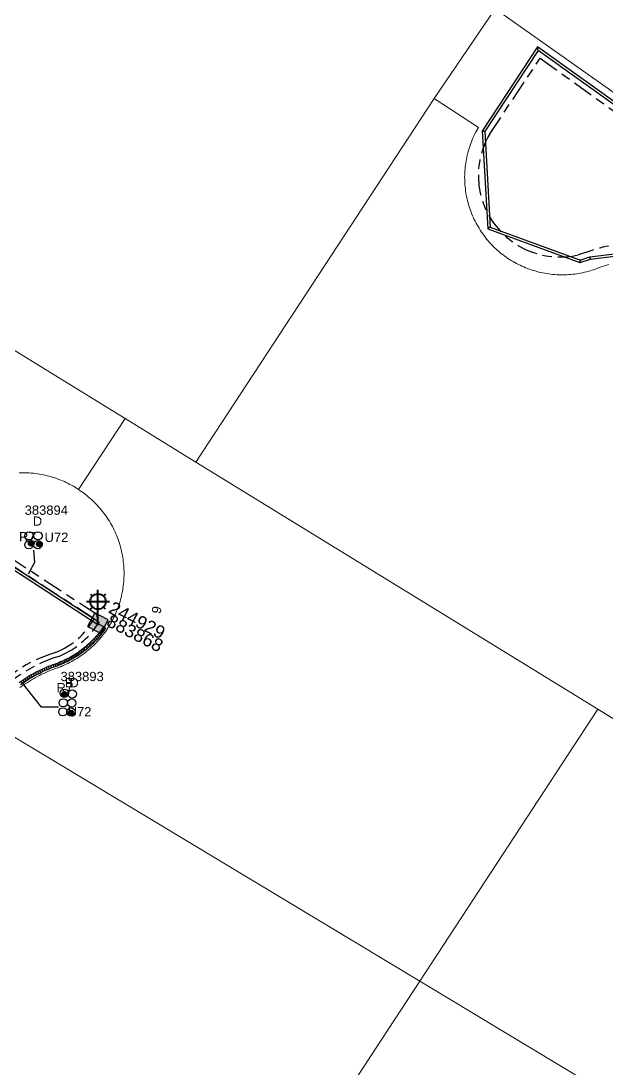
# Model space of a CAD drawing. Header units: metres. Extents: x 0 to 294317, y 0 to 6233398.
# Drawn here: x 292763.1 to 292876.7, y 6232197.4 to 6232400.9 of the extents above; entities that cross this region are included whole.
import ezdxf
from ezdxf.enums import TextEntityAlignment as Align

# ---------------------------------------------------------------- set-up
doc = ezdxf.new("R2010")
doc.units = ezdxf.units.M
doc.linetypes.add('Cable Exist UG', pattern=[8.2, 4, -1.2, 1.8, -1.2])
doc.layers.get('0').update_dxf_attribs({"color": 6})
for name, color, linetype in [('_User Miscellaneous2', 7, 'Continuous'), ('Duct_SP_EXT', 7, 'Continuous'), ('Equip_SP_SL_EXT', 7, 'Continuous'), ('Mains_HV_EXT', 7, 'Continuous'), ('Mains_SL_EXT', 7, 'Continuous'), ('SupportsUG_SP_LV_SL_EXT', 7, 'Continuous'), ('Trench_SP_EXT', 7, 'Continuous')]:
    doc.layers.add(name, color=color, linetype=linetype)
doc.layers.add('Cadastre Land Parcels_SP_EXT', color=9, linetype='Continuous', lineweight=5)
doc.layers.add('Cadastre Roads_SP_EXT', color=9, linetype='Continuous', lineweight=5)
doc.styles.add('COLUMN_LABEL', font='arial.ttf')
doc.styles.add('iecARIAL', font='arial.ttf', dxfattribs={"height": 2})
doc.styles.add('POLE_LABEL', font='arial.ttf')
doc.styles.get("Standard").update_dxf_attribs({"font": 'arial.ttf'})

# ---------------------------------------------------------------- blocks, each defined once
blk = doc.blocks.new('COLUMN_EXT')
blk.add_hatch(color=256).paths.add_polyline_path([(-1.49, 1.48), (-1.49, -1.49), (1.48, -1.49), (1.48, 1.48)])
blk.add_lwpolyline([(-1.49, -1.49), (1.48, -1.49), (1.48, 1.48), (-1.49, 1.48)], close=True)
for tag, height, style, flags, p in [('ASSET_NUM', 2.5, 'COLUMN_LABEL', 8, (2, 2)), ('STRUCTURE_PLANT_NUMBER', 0.2, 'POLE_LABEL', 9, (1.81, 0.03)), ('STREET_CODE', 0.2, 'COLUMN_LABEL', 9, (1.81, -0.2))]:
    blk.add_attdef(tag, text='', height=height, dxfattribs=dict(style=style, flags=flags)).set_placement(p, align=Align.MIDDLE_LEFT)
at = {"flags": 9}
for tag, p in [('COLUMN_TYPE', (1.81, -0.4)), ('OWNED_BY', (1.81, -0.6)), ('STATE', (1.81, -0.8)), ('USAGE', (1.81, -1)), ('STREETNAME', (1.81, -1.6)), ('SUBURB', (1.81, -1.8)), ('LEGEND', (1.81, -1.2)), ('LOCATION', (1.81, -1.4)), ('NOTES', (1.81, -2))]:
    blk.add_attdef(tag, text='', height=0.2, dxfattribs=at).set_placement(p, align=Align.MIDDLE_LEFT)
at = {"flags": 1}
blk.add_attdef('Z', (1.81, -2.35), '', height=0.2, dxfattribs=at)
blk = doc.blocks.new('DUCT_EXT')
blk.add_circle((0, 0.8), 0.8)
at = {"flags": 1}
blk.add_attdef('Z', (0, 0), '', height=0.2, dxfattribs=at)
at = {"flags": 9}
for tag, p in [('DUCT_CODE', (0, 0)), ('XSECT_TYPE', (0, -0.2)), ('STATE', (0, -0.6)), ('FB_REFERENCE', (0, -0.4)), ('NOTES', (0, -0.8))]:
    blk.add_attdef(tag, text='', height=0.2, dxfattribs=at).set_placement(p, align=Align.MIDDLE_LEFT)
blk = doc.blocks.new('SL_LANTERN_EXT')
at = {"lineweight": 40}
for p, q in [((0, 1.97), (0, 6.47)), ((-2.25, 4.22), (2.25, 4.22)), ((-1.46, 5.68), (-1.06, 5.28)), ((1.46, 5.68), (1.06, 5.28)), ((-1.46, 2.76), (-1.06, 3.16)), ((0, 0), (0, 2.72)), ((1.46, 2.76), (1.06, 3.16))]:
    blk.add_line(p, q, dxfattribs=at)
blk.add_circle((0, 4.22), 1.5, dxfattribs=at)
at = {"style": 'iecARIAL', "flags": 8}
blk.add_attdef('ASSET_NUM', (1.5, 1.5), '', height=2.5, dxfattribs=at)
for tag, p, height, flags in [('OPERATING_VOLTAGE', (0.98, -1.65), 0.2, 9), ('ORIENTATION', (0.98, -1.85), 0.2, 9), ('OWNED_BY', (0.98, -2.05), 0.2, 9), ('CONSTRUCTED_VOLTAGE', (0.98, -0.65), 0.2, 9), ('CONTROL_TYPE', (0.98, -0.85), 0.2, 9), ('LANTERN_PURPOSE', (0.98, -1.05), 0.2, 9), ('LANTERN_TYPE', (0.98, -1.25), 0.2, 9), ('NO_PHASES', (0.98, -1.45), 0.2, 9), ('LNUMBER', (2.18, -3.25), 2.5, 8), ('STATE', (0.98, -2.25), 0.2, 9), ('USAGE', (0.98, -2.45), 0.2, 9), ('CEXIST', (0.98, -2.65), 0.2, 9), ('CNEW', (0.98, -2.85), 0.2, 9), ('CNUMBER', (0.98, -3.05), 0.2, 9), ('CREMOVE', (0.98, -3.25), 0.2, 9), ('CREPLACE', (0.98, -3.45), 0.2, 9), ('LKINGHEIGHT', (0.98, -3.65), 0.2, 9), ('LBRACKET', (0.98, -3.85), 0.2, 9), ('LBRACKETVOCAB', (0.98, -4.05), 0.2, 9), ('LCATEGORY', (0.98, -4.25), 0.2, 9), ('LCHARGE1', (0.98, -4.45), 0.2, 9), ('LCHARGE1PERCENT', (0.98, -4.65), 0.2, 9), ('LCHARGE2', (0.98, -4.85), 0.2, 9), ('LCHARGE2PERCENT', (0.98, -5.05), 0.2, 9), ('LCHARGE3', (0.98, -5.25), 0.2, 9), ('LCHARGE3PERCENT', (0.98, -5.45), 0.2, 9), ('LEXIST', (0.98, -5.65), 0.2, 9), ('LLAMP', (0.98, -5.85), 0.2, 9), ('LLAMPVOCAB', (0.98, -6.05), 0.2, 9), ('LMAST', (0.98, -6.25), 0.2, 9), ('LMASTVOCAB', (0.98, -6.45), 0.2, 9), ('LNEW', (0.98, -6.65), 0.2, 9), ('LANTNUMBER', (0.98, -6.85), 0.2, 9), ('LOUTREACH', (0.98, -7.25), 0.2, 9), ('LOUTREACHVOCAB', (0.98, -7.45), 0.2, 9), ('LRATECODE', (0.98, -7.65), 0.2, 9), ('LREMOVE', (0.98, -7.85), 0.2, 9), ('LREPLACE', (0.98, -8.05), 0.2, 9), ('LTYPE', (0.98, -8.25), 0.2, 9), ('STREETNAME', (0.98, -9.25), 0.2, 9), ('SUBURB', (0.98, -9.45), 0.2, 1), ('LTYPEVOCAB', (0.98, -8.45), 0.2, 9), ('LEGEND', (0.98, -8.65), 0.2, 9), ('LOCATION', (0.98, -8.85), 0.2, 9), ('NOTES', (0.98, -9.05), 0.2, 9)]:
    blk.add_attdef(tag, p, '', height=height, dxfattribs=dict(flags=flags))
blk = doc.blocks.new('CABLE_LARGE_EXT')
h = blk.add_hatch(color=256)
edge = h.paths.add_edge_path()
edge.add_arc((0, 0.55), 0.55, 0, 360)
blk.add_circle((0, 0.55), 0.55)
at = {"flags": 1}
blk.add_attdef('Z', (0, 0), '', height=0.2, dxfattribs=at)
at = {"flags": 9}
for tag, p in [('COND_CODE', (0, 0)), ('STATE', (0, -0.4)), ('XSECT_SIZE', (0, -0.6)), ('FB_REFERENCE', (0, -0.2)), ('NOTES', (0, -0.8))]:
    blk.add_attdef(tag, text='', height=0.2, dxfattribs=at).set_placement(p, align=Align.MIDDLE_LEFT)

msp = doc.modelspace()

# ---------------------------------------------------------------- linework, layer by layer
at = {"layer": 'Cadastre Land Parcels_SP_EXT', "linetype": 'Continuous'}
for points in [[(292938.09, 6232470.06), (292819.2, 6232547.99), (292809.7, 6232547.1), (292763.87, 6232502.4), (292761.92, 6232500.5), (292742.71, 6232475.17), (292855.04, 6232403.25), (292881.91, 6232384.24), (292938.09, 6232470.06)], [(292843.24, 6232385.81), (292855.04, 6232403.25), (292742.71, 6232475.17), (292719.67, 6232444.75), (292677.4, 6232388.88), (292783.28, 6232323.68), (292797.01, 6232315.23), (292843.24, 6232385.81)], [(292901.43, 6232180.52), (292934.31, 6232230.75), (292874.99, 6232267.25), (292840.43, 6232214.46), (292900.09, 6232178.47), (292901.43, 6232180.52)], [(292900.09, 6232178.47), (292840.43, 6232214.46), (292823.37, 6232188.39), (292882.15, 6232151.06), (292900.09, 6232178.47)]]:
    msp.add_lwpolyline(points, close=True, dxfattribs=at)
for points in [[(292762.73, 6232313.16), (292763.12, 6232313.17), (292763.51, 6232313.17), (292763.9, 6232313.17), (292764.3, 6232313.16), (292764.69, 6232313.13), (292765.08, 6232313.11), (292765.47, 6232313.07), (292765.86, 6232313.03), (292766.25, 6232312.97), (292766.64, 6232312.91), (292767.02, 6232312.84), (292767.41, 6232312.77), (292767.79, 6232312.68), (292768.17, 6232312.59), (292768.55, 6232312.49), (292768.93, 6232312.39), (292769.3, 6232312.27), (292769.67, 6232312.15), (292770.04, 6232312.02), (292770.41, 6232311.88), (292770.78, 6232311.74), (292771.14, 6232311.59), (292771.5, 6232311.43), (292771.85, 6232311.26), (292772.2, 6232311.09), (292772.55, 6232310.91), (292772.89, 6232310.72), (292773.24, 6232310.53), (292773.57, 6232310.33), (292773.9, 6232310.12), (292774.23, 6232309.9), (292783.28, 6232323.68), (292783.28, 6232323.68), (292677.4, 6232388.88)], [(292877.08, 6232353.57), (292876.66, 6232353.45), (292876.24, 6232353.33), (292875.81, 6232353.19), (292875.4, 6232353.05), (292874.98, 6232352.9), (292874.62, 6232352.76), (292874.25, 6232352.63), (292873.88, 6232352.51), (292873.51, 6232352.39), (292873.14, 6232352.28), (292872.77, 6232352.18), (292872.39, 6232352.09), (292872.01, 6232352), (292871.63, 6232351.93), (292871.25, 6232351.86), (292870.86, 6232351.79), (292870.48, 6232351.74), (292870.09, 6232351.7), (292869.71, 6232351.66), (292869.32, 6232351.63), (292868.93, 6232351.6), (292868.54, 6232351.59), (292868.16, 6232351.58), (292868.16, 6232351.58), (292867.77, 6232351.59), (292867.38, 6232351.6), (292866.99, 6232351.61), (292866.6, 6232351.64), (292866.22, 6232351.67), (292865.83, 6232351.71), (292865.44, 6232351.76), (292865.06, 6232351.82), (292864.68, 6232351.89), (292864.3, 6232351.96), (292863.92, 6232352.04), (292863.54, 6232352.13), (292863.16, 6232352.22), (292862.79, 6232352.33), (292862.42, 6232352.44), (292862.05, 6232352.56), (292861.68, 6232352.69), (292861.32, 6232352.82), (292860.95, 6232352.96), (292860.6, 6232353.11), (292860.24, 6232353.27), (292859.89, 6232353.43), (292859.54, 6232353.6), (292859.19, 6232353.78), (292858.85, 6232353.97), (292858.52, 6232354.16), (292858.18, 6232354.36), (292857.85, 6232354.56), (292857.53, 6232354.78), (292857.21, 6232355), (292856.89, 6232355.22), (292856.58, 6232355.45), (292856.27, 6232355.69), (292855.97, 6232355.94), (292855.68, 6232356.19), (292855.39, 6232356.45), (292855.1, 6232356.71), (292854.82, 6232356.98), (292854.54, 6232357.25), (292854.27, 6232357.53), (292854.01, 6232357.82), (292853.75, 6232358.11), (292853.5, 6232358.4), (292853.26, 6232358.71), (292853.02, 6232359.01), (292852.79, 6232359.32), (292852.56, 6232359.64), (292852.34, 6232359.96), (292852.13, 6232360.28), (292851.92, 6232360.61), (292851.72, 6232360.95), (292851.53, 6232361.28), (292851.34, 6232361.62), (292851.16, 6232361.97), (292850.99, 6232362.32), (292850.83, 6232362.67), (292850.67, 6232363.02), (292850.52, 6232363.38), (292850.38, 6232363.74), (292850.24, 6232364.11), (292850.12, 6232364.47), (292850, 6232364.84), (292849.89, 6232365.22), (292849.78, 6232365.59), (292849.68, 6232365.97), (292849.59, 6232366.34), (292849.51, 6232366.72), (292849.44, 6232367.1), (292849.37, 6232367.49), (292849.32, 6232367.87), (292849.27, 6232368.26), (292849.22, 6232368.64), (292849.19, 6232369.03), (292849.16, 6232369.42), (292849.15, 6232369.81), (292849.14, 6232370.19), (292849.13, 6232370.58), (292849.14, 6232370.97), (292849.15, 6232371.36), (292849.17, 6232371.75), (292849.2, 6232372.13), (292849.24, 6232372.52), (292849.29, 6232372.91), (292849.34, 6232373.29), (292849.4, 6232373.67), (292849.47, 6232374.06), (292849.55, 6232374.44), (292849.63, 6232374.82), (292849.73, 6232375.19), (292849.83, 6232375.57), (292849.93, 6232375.94), (292850.05, 6232376.31), (292850.17, 6232376.68), (292850.3, 6232377.05), (292850.44, 6232377.41), (292850.59, 6232377.77), (292850.74, 6232378.13), (292850.9, 6232378.48), (292851.07, 6232378.83), (292851.24, 6232379.18), (292851.43, 6232379.52), (292851.61, 6232379.86), (292851.81, 6232380.19), (292843.24, 6232385.81), (292797.01, 6232315.23), (292851.3, 6232281.83), (292874.99, 6232267.25), (292881.44, 6232263.28)], [(292756.74, 6232264.89), (292840.43, 6232214.46), (292874.99, 6232267.25), (292874.99, 6232267.25), (292851.3, 6232281.83), (292797.01, 6232315.23), (292783.28, 6232323.68), (292774.23, 6232309.9), (292774.56, 6232309.68), (292774.88, 6232309.46), (292775.2, 6232309.23), (292775.52, 6232308.99), (292775.83, 6232308.74), (292776.13, 6232308.49), (292776.43, 6232308.24), (292776.72, 6232307.97), (292777.01, 6232307.71), (292777.3, 6232307.43), (292777.57, 6232307.15), (292777.84, 6232306.86), (292778.11, 6232306.57), (292778.37, 6232306.28), (292778.62, 6232305.98), (292778.87, 6232305.67), (292779.11, 6232305.36), (292779.35, 6232305.04), (292779.58, 6232304.72), (292779.8, 6232304.39), (292780.01, 6232304.06), (292780.22, 6232303.73), (292780.42, 6232303.39), (292780.62, 6232303.05), (292780.81, 6232302.7), (292780.99, 6232302.35), (292781.16, 6232301.99), (292781.33, 6232301.64), (292781.49, 6232301.28), (292781.64, 6232300.91), (292781.78, 6232300.55), (292781.92, 6232300.18), (292782.05, 6232299.8), (292782.17, 6232299.43), (292782.28, 6232299.05), (292782.39, 6232298.67), (292782.49, 6232298.29), (292782.58, 6232297.9), (292782.66, 6232297.52), (292782.74, 6232297.13), (292782.81, 6232296.75), (292782.87, 6232296.36), (292782.92, 6232295.96), (292782.96, 6232295.57), (292783, 6232295.18), (292783.03, 6232294.79), (292783.05, 6232294.39), (292783.06, 6232294), (292783.06, 6232293.6), (292783.06, 6232293.21), (292783.04, 6232292.82), (292783.02, 6232292.42), (292783, 6232292.03), (292782.96, 6232291.64), (292782.92, 6232291.24), (292782.86, 6232290.85), (292782.8, 6232290.46), (292782.74, 6232290.08), (292782.66, 6232289.69), (292782.58, 6232289.3), (292782.49, 6232288.92), (292782.39, 6232288.54), (292782.28, 6232288.16), (292782.16, 6232287.78), (292782.04, 6232287.41), (292781.91, 6232287.03), (292781.78, 6232286.66), (292781.63, 6232286.3), (292781.48, 6232285.93), (292781.32, 6232285.57), (292781.15, 6232285.21), (292780.98, 6232284.86), (292780.8, 6232284.51), (292780.61, 6232284.16), (292780.42, 6232283.82), (292780.21, 6232283.48), (292780.01, 6232283.15), (292779.79, 6232282.82), (292779.57, 6232282.49), (292779.34, 6232282.17), (292779.1, 6232281.85), (292778.86, 6232281.54), (292778.61, 6232281.24), (292778.36, 6232280.93), (292778.1, 6232280.64), (292777.83, 6232280.35), (292777.56, 6232280.06), (292777.28, 6232279.78), (292777, 6232279.51), (292776.71, 6232279.24), (292776.42, 6232278.98), (292776.12, 6232278.72), (292775.81, 6232278.47), (292775.5, 6232278.23), (292775.19, 6232277.99), (292774.87, 6232277.76), (292774.55, 6232277.53), (292774.22, 6232277.31), (292773.89, 6232277.1), (292773.55, 6232276.9), (292773.21, 6232276.7), (292772.86, 6232276.51), (292772.51, 6232276.32), (292772.16, 6232276.15), (292771.81, 6232275.98), (292771.45, 6232275.81), (292771.08, 6232275.66), (292770.72, 6232275.51), (292770.35, 6232275.37), (292769.98, 6232275.24), (292769.56, 6232275.09), (292769.13, 6232274.93), (292768.72, 6232274.76), (292768.3, 6232274.59), (292767.89, 6232274.41), (292767.48, 6232274.22), (292767.07, 6232274.03), (292766.67, 6232273.82), (292766.27, 6232273.62), (292765.88, 6232273.4), (292765.49, 6232273.18), (292765.1, 6232272.95), (292764.71, 6232272.71), (292764.34, 6232272.47), (292763.96, 6232272.22), (292763.59, 6232271.97), (292763.22, 6232271.71), (292762.86, 6232271.44)], [(292723.24, 6232212.63), (292805.75, 6232161.47), (292823.37, 6232188.39), (292823.37, 6232188.39), (292840.43, 6232214.46), (292756.74, 6232264.89)]]:
    msp.add_lwpolyline(points, dxfattribs=at)
at = {"layer": 'Cadastre Roads_SP_EXT', "linetype": 'Continuous'}
for points in [[(292881.91, 6232384.24), (292855.04, 6232403.25), (292843.24, 6232385.81), (292851.81, 6232380.19), (292851.61, 6232379.86), (292851.43, 6232379.52), (292851.24, 6232379.18), (292851.07, 6232378.83), (292850.9, 6232378.48), (292850.74, 6232378.13), (292850.59, 6232377.77), (292850.44, 6232377.41), (292850.3, 6232377.05), (292850.17, 6232376.68), (292850.05, 6232376.31), (292849.93, 6232375.94), (292849.83, 6232375.57), (292849.73, 6232375.19), (292849.63, 6232374.82), (292849.55, 6232374.44), (292849.47, 6232374.06), (292849.4, 6232373.67), (292849.34, 6232373.29), (292849.29, 6232372.91), (292849.24, 6232372.52), (292849.2, 6232372.13), (292849.17, 6232371.75), (292849.15, 6232371.36), (292849.14, 6232370.97), (292849.13, 6232370.58), (292849.14, 6232370.19), (292849.15, 6232369.81), (292849.16, 6232369.42), (292849.19, 6232369.03), (292849.22, 6232368.64), (292849.27, 6232368.26), (292849.32, 6232367.87), (292849.37, 6232367.49), (292849.44, 6232367.1), (292849.51, 6232366.72), (292849.59, 6232366.34), (292849.68, 6232365.97), (292849.78, 6232365.59), (292849.89, 6232365.22), (292850, 6232364.84), (292850.12, 6232364.47), (292850.24, 6232364.11), (292850.38, 6232363.74), (292850.52, 6232363.38), (292850.67, 6232363.02), (292850.83, 6232362.67), (292850.99, 6232362.32), (292851.16, 6232361.97), (292851.34, 6232361.62), (292851.53, 6232361.28), (292851.72, 6232360.95), (292851.92, 6232360.61), (292852.13, 6232360.28), (292852.34, 6232359.96), (292852.56, 6232359.64), (292852.79, 6232359.32), (292853.02, 6232359.01), (292853.26, 6232358.71), (292853.5, 6232358.4), (292853.75, 6232358.11), (292854.01, 6232357.82), (292854.27, 6232357.53), (292854.54, 6232357.25), (292854.82, 6232356.98), (292855.1, 6232356.71), (292855.39, 6232356.45), (292855.68, 6232356.19), (292855.97, 6232355.94), (292856.27, 6232355.69), (292856.58, 6232355.45), (292856.89, 6232355.22), (292857.21, 6232355), (292857.53, 6232354.78), (292857.85, 6232354.56), (292858.18, 6232354.36), (292858.52, 6232354.16), (292858.85, 6232353.97), (292859.19, 6232353.78), (292859.54, 6232353.6), (292859.89, 6232353.43), (292860.24, 6232353.27), (292860.6, 6232353.11), (292860.95, 6232352.96), (292861.32, 6232352.82), (292861.68, 6232352.69), (292862.05, 6232352.56), (292862.42, 6232352.44), (292862.79, 6232352.33), (292863.16, 6232352.22), (292863.54, 6232352.13), (292863.92, 6232352.04), (292864.3, 6232351.96), (292864.68, 6232351.89), (292865.06, 6232351.82), (292865.44, 6232351.76), (292865.83, 6232351.71), (292866.22, 6232351.67), (292866.6, 6232351.64), (292866.99, 6232351.61), (292867.38, 6232351.6), (292867.77, 6232351.59), (292868.16, 6232351.58), (292868.54, 6232351.59), (292868.93, 6232351.6), (292869.32, 6232351.63), (292869.71, 6232351.66), (292870.09, 6232351.7), (292870.48, 6232351.74), (292870.86, 6232351.79), (292871.25, 6232351.86), (292871.63, 6232351.93), (292872.01, 6232352), (292872.39, 6232352.09), (292872.77, 6232352.18), (292873.14, 6232352.28), (292873.51, 6232352.39), (292873.88, 6232352.51), (292874.25, 6232352.63), (292874.62, 6232352.76), (292874.98, 6232352.9), (292875.4, 6232353.05), (292875.81, 6232353.19), (292876.24, 6232353.33), (292876.66, 6232353.45), (292877.08, 6232353.57)], [(292762.86, 6232271.44), (292763.22, 6232271.71), (292763.59, 6232271.97), (292763.96, 6232272.22), (292764.34, 6232272.47), (292764.71, 6232272.71), (292765.1, 6232272.95), (292765.49, 6232273.18), (292765.88, 6232273.4), (292766.27, 6232273.62), (292766.67, 6232273.82), (292767.07, 6232274.03), (292767.48, 6232274.22), (292767.89, 6232274.41), (292768.3, 6232274.59), (292768.72, 6232274.76), (292769.13, 6232274.93), (292769.56, 6232275.09), (292769.98, 6232275.24), (292770.35, 6232275.37), (292770.72, 6232275.51), (292771.08, 6232275.66), (292771.45, 6232275.81), (292771.81, 6232275.98), (292772.16, 6232276.15), (292772.51, 6232276.32), (292772.86, 6232276.51), (292773.21, 6232276.7), (292773.55, 6232276.9), (292773.89, 6232277.1), (292774.22, 6232277.31), (292774.55, 6232277.53), (292774.87, 6232277.76), (292775.19, 6232277.99), (292775.5, 6232278.23), (292775.81, 6232278.47), (292776.12, 6232278.72), (292776.42, 6232278.98), (292776.71, 6232279.24), (292777, 6232279.51), (292777.28, 6232279.78), (292777.56, 6232280.06), (292777.83, 6232280.35), (292778.1, 6232280.64), (292778.36, 6232280.93), (292778.61, 6232281.24), (292778.86, 6232281.54), (292779.1, 6232281.85), (292779.34, 6232282.17), (292779.57, 6232282.49), (292779.79, 6232282.82), (292780.01, 6232283.15), (292780.21, 6232283.48), (292780.42, 6232283.82), (292780.61, 6232284.16), (292780.8, 6232284.51), (292780.98, 6232284.86), (292781.15, 6232285.21), (292781.32, 6232285.57), (292781.48, 6232285.93), (292781.63, 6232286.3), (292781.78, 6232286.66), (292781.91, 6232287.03), (292782.04, 6232287.41), (292782.16, 6232287.78), (292782.28, 6232288.16), (292782.39, 6232288.54), (292782.49, 6232288.92), (292782.58, 6232289.3), (292782.66, 6232289.69), (292782.74, 6232290.08), (292782.8, 6232290.46), (292782.86, 6232290.85), (292782.92, 6232291.24), (292782.96, 6232291.64), (292783, 6232292.03), (292783.02, 6232292.42), (292783.04, 6232292.82), (292783.06, 6232293.21), (292783.06, 6232293.6), (292783.06, 6232294), (292783.05, 6232294.39), (292783.03, 6232294.79), (292783, 6232295.18), (292782.96, 6232295.57), (292782.92, 6232295.96), (292782.87, 6232296.36), (292782.81, 6232296.75), (292782.74, 6232297.13), (292782.66, 6232297.52), (292782.58, 6232297.9), (292782.49, 6232298.29), (292782.39, 6232298.67), (292782.28, 6232299.05), (292782.17, 6232299.43), (292782.05, 6232299.8), (292781.92, 6232300.18), (292781.78, 6232300.55), (292781.64, 6232300.91), (292781.49, 6232301.28), (292781.33, 6232301.64), (292781.16, 6232301.99), (292780.99, 6232302.35), (292780.81, 6232302.7), (292780.62, 6232303.05), (292780.42, 6232303.39), (292780.22, 6232303.73), (292780.01, 6232304.06), (292779.8, 6232304.39), (292779.58, 6232304.72), (292779.35, 6232305.04), (292779.11, 6232305.36), (292778.87, 6232305.67), (292778.62, 6232305.98), (292778.37, 6232306.28), (292778.11, 6232306.57), (292777.84, 6232306.86), (292777.57, 6232307.15), (292777.3, 6232307.43), (292777.01, 6232307.71), (292776.72, 6232307.97), (292776.43, 6232308.24), (292776.13, 6232308.49), (292775.83, 6232308.74), (292775.52, 6232308.99), (292775.2, 6232309.23), (292774.88, 6232309.46), (292774.56, 6232309.68), (292774.23, 6232309.9), (292773.9, 6232310.12), (292773.57, 6232310.33), (292773.24, 6232310.53), (292772.89, 6232310.72), (292772.55, 6232310.91), (292772.2, 6232311.09), (292771.85, 6232311.26), (292771.5, 6232311.43), (292771.14, 6232311.59), (292770.78, 6232311.74), (292770.41, 6232311.88), (292770.04, 6232312.02), (292769.67, 6232312.15), (292769.3, 6232312.27), (292768.93, 6232312.39), (292768.55, 6232312.49), (292768.17, 6232312.59), (292767.79, 6232312.68), (292767.41, 6232312.77), (292767.02, 6232312.84), (292766.64, 6232312.91), (292766.25, 6232312.97), (292765.86, 6232313.03), (292765.47, 6232313.07), (292765.08, 6232313.11), (292764.69, 6232313.13), (292764.3, 6232313.16), (292763.9, 6232313.17), (292763.51, 6232313.17), (292763.12, 6232313.17), (292762.73, 6232313.16)]]:
    msp.add_lwpolyline(points, dxfattribs=at)
at = {"layer": 'Duct_SP_EXT'}
for p, q in [((292863.28, 6232395.84), (292852.6, 6232379.62)), ((292863.4, 6232395.16), (292853, 6232379.35)), ((292880.96, 6232383.16), (292863.28, 6232395.84)), ((292863.28, 6232395.84), (292863.34, 6232395.5)), ((292863.4, 6232395.16), (292863.34, 6232395.5)), ((292880.68, 6232382.77), (292863.4, 6232395.16)), ((292852.6, 6232379.62), (292852.55, 6232379.55)), ((292852.55, 6232379.55), (292853.61, 6232360.51)), ((292852.55, 6232379.55), (292852.8, 6232379.48)), ((292852.6, 6232379.62), (292852.8, 6232379.48)), ((292853, 6232379.35), (292852.8, 6232379.48)), ((292853.04, 6232379.42), (292852.8, 6232379.48)), ((292853, 6232379.35), (292853.04, 6232379.42)), ((292853.04, 6232379.42), (292854.08, 6232360.85)), ((292853.61, 6232360.51), (292853.85, 6232360.68)), ((292853.61, 6232360.51), (292871.45, 6232353.98)), ((292854.08, 6232360.85), (292853.85, 6232360.68)), ((292854.08, 6232360.85), (292871.61, 6232354.43)), ((292873.44, 6232355.07), (292885.55, 6232356.61)), ((292871.52, 6232353.95), (292873.56, 6232354.61)), ((292871.53, 6232354.46), (292873.41, 6232355.07)), ((292871.61, 6232354.43), (292871.53, 6232354.46)), ((292871.53, 6232354.46), (292871.53, 6232354.21)), ((292871.61, 6232354.43), (292871.53, 6232354.21)), ((292873.41, 6232355.07), (292873.44, 6232355.07)), ((292873.41, 6232355.07), (292873.49, 6232354.84)), ((292873.44, 6232355.07), (292873.49, 6232354.84)), ((292873.56, 6232354.61), (292873.49, 6232354.84)), ((292873.54, 6232354.6), (292873.49, 6232354.84)), ((292873.54, 6232354.6), (292885.5, 6232356.12)), ((292873.56, 6232354.61), (292873.54, 6232354.6)), ((292871.45, 6232353.98), (292871.53, 6232354.21)), ((292871.45, 6232353.98), (292871.52, 6232353.95)), ((292871.52, 6232353.95), (292871.53, 6232354.21)), ((292778, 6232283.65), (292748.36, 6232302.87)), ((292778.26, 6232284.06), (292748.62, 6232303.27)), ((292778, 6232283.65), (292778.13, 6232283.85)), ((292778.26, 6232284.06), (292778.13, 6232283.85)), ((292779.1, 6232283.29), (292778.88, 6232282.97)), ((292779.1, 6232283.29), (292779.29, 6232283.16)), ((292777.47, 6232281.2), (292777.22, 6232280.92)), ((292777.72, 6232281.48), (292777.47, 6232281.2)), ((292777.47, 6232281.2), (292777.65, 6232281.04)), ((292777.97, 6232281.77), (292777.72, 6232281.48)), ((292777.72, 6232281.48), (292777.9, 6232281.33)), ((292778.09, 6232281.17), (292777.83, 6232280.88)), ((292778.09, 6232281.17), (292777.9, 6232281.33)), ((292778.2, 6232282.06), (292777.97, 6232281.77)), ((292777.97, 6232281.77), (292778.15, 6232281.62)), ((292778.34, 6232281.47), (292778.09, 6232281.17)), ((292778.34, 6232281.47), (292778.15, 6232281.62)), ((292778.43, 6232282.36), (292778.2, 6232282.06)), ((292778.2, 6232282.06), (292778.39, 6232281.92)), ((292778.58, 6232281.77), (292778.34, 6232281.47)), ((292778.58, 6232281.77), (292778.39, 6232281.92)), ((292778.66, 6232282.66), (292778.43, 6232282.36)), ((292778.43, 6232282.36), (292778.63, 6232282.22)), ((292778.82, 6232282.07), (292778.58, 6232281.77)), ((292778.82, 6232282.07), (292778.63, 6232282.22)), ((292778.88, 6232282.97), (292778.66, 6232282.66)), ((292778.66, 6232282.66), (292778.85, 6232282.52)), ((292779.05, 6232282.38), (292778.82, 6232282.07)), ((292779.05, 6232282.38), (292778.85, 6232282.52)), ((292778.88, 6232282.97), (292779.07, 6232282.84)), ((292779.27, 6232282.7), (292779.05, 6232282.38)), ((292779.27, 6232282.7), (292779.07, 6232282.84)), ((292779.49, 6232283.02), (292779.27, 6232282.7)), ((292779.49, 6232283.02), (292779.29, 6232283.16)), ((292775.29, 6232279.12), (292774.99, 6232278.89)), ((292775.58, 6232279.36), (292775.29, 6232279.12)), ((292775.29, 6232279.12), (292775.44, 6232278.94)), ((292775.86, 6232279.61), (292775.58, 6232279.36)), ((292775.58, 6232279.36), (292775.73, 6232279.18)), ((292775.89, 6232279), (292775.73, 6232279.18)), ((292776.15, 6232279.86), (292775.86, 6232279.61)), ((292775.86, 6232279.61), (292776.02, 6232279.43)), ((292776.18, 6232279.25), (292775.89, 6232279)), ((292776.18, 6232279.25), (292776.02, 6232279.43)), ((292776.42, 6232280.12), (292776.15, 6232279.86)), ((292776.15, 6232279.86), (292776.31, 6232279.68)), ((292776.47, 6232279.51), (292776.18, 6232279.25)), ((292776.47, 6232279.51), (292776.31, 6232279.68)), ((292776.69, 6232280.38), (292776.42, 6232280.12)), ((292776.42, 6232280.12), (292776.59, 6232279.94)), ((292776.75, 6232279.77), (292776.47, 6232279.51)), ((292776.75, 6232279.77), (292776.59, 6232279.94)), ((292776.96, 6232280.65), (292776.69, 6232280.38)), ((292776.69, 6232280.38), (292776.86, 6232280.21)), ((292777.03, 6232280.04), (292776.75, 6232279.77)), ((292777.03, 6232280.04), (292776.86, 6232280.21)), ((292777.22, 6232280.92), (292776.96, 6232280.65)), ((292776.96, 6232280.65), (292777.13, 6232280.48)), ((292777.3, 6232280.31), (292777.03, 6232280.04)), ((292777.3, 6232280.31), (292777.13, 6232280.48)), ((292777.22, 6232280.92), (292777.4, 6232280.76)), ((292777.57, 6232280.59), (292777.3, 6232280.31)), ((292777.57, 6232280.59), (292777.4, 6232280.76)), ((292777.83, 6232280.88), (292777.57, 6232280.59)), ((292777.83, 6232280.88), (292777.65, 6232281.04)), ((292772.13, 6232277.07), (292771.79, 6232276.9)), ((292772.46, 6232277.25), (292772.13, 6232277.07)), ((292772.13, 6232277.07), (292772.24, 6232276.86)), ((292772.79, 6232277.43), (292772.46, 6232277.25)), ((292772.46, 6232277.25), (292772.58, 6232277.03)), ((292773.12, 6232277.62), (292772.79, 6232277.43)), ((292772.79, 6232277.43), (292772.91, 6232277.22)), ((292773.03, 6232277.01), (292772.91, 6232277.22)), ((292773.37, 6232277.21), (292773.03, 6232277.01)), ((292773.44, 6232277.81), (292773.12, 6232277.62)), ((292773.12, 6232277.62), (292773.24, 6232277.41)), ((292773.37, 6232277.21), (292773.24, 6232277.41)), ((292773.7, 6232277.41), (292773.37, 6232277.21)), ((292773.76, 6232278.02), (292773.44, 6232277.81)), ((292773.44, 6232277.81), (292773.57, 6232277.61)), ((292773.7, 6232277.41), (292773.57, 6232277.61)), ((292774.02, 6232277.61), (292773.7, 6232277.41)), ((292774.08, 6232278.23), (292773.76, 6232278.02)), ((292773.76, 6232278.02), (292773.89, 6232277.82)), ((292774.02, 6232277.61), (292773.89, 6232277.82)), ((292774.35, 6232277.83), (292774.02, 6232277.61)), ((292774.39, 6232278.44), (292774.08, 6232278.23)), ((292774.08, 6232278.23), (292774.21, 6232278.03)), ((292774.35, 6232277.83), (292774.21, 6232278.03)), ((292774.66, 6232278.05), (292774.35, 6232277.83)), ((292774.69, 6232278.66), (292774.39, 6232278.44)), ((292774.39, 6232278.44), (292774.52, 6232278.25)), ((292774.66, 6232278.05), (292774.52, 6232278.25)), ((292774.98, 6232278.28), (292774.66, 6232278.05)), ((292774.99, 6232278.89), (292774.69, 6232278.66)), ((292774.69, 6232278.66), (292774.83, 6232278.47)), ((292774.98, 6232278.28), (292774.83, 6232278.47)), ((292775.28, 6232278.51), (292774.98, 6232278.28)), ((292774.99, 6232278.89), (292775.14, 6232278.7)), ((292775.28, 6232278.51), (292775.14, 6232278.7)), ((292775.59, 6232278.75), (292775.28, 6232278.51)), ((292775.59, 6232278.75), (292775.44, 6232278.94)), ((292775.89, 6232279), (292775.59, 6232278.75)), ((292767.54, 6232275.18), (292767.12, 6232274.98)), ((292767.97, 6232275.36), (292767.54, 6232275.18)), ((292767.54, 6232275.18), (292767.64, 6232274.96)), ((292768.4, 6232275.54), (292767.97, 6232275.36)), ((292767.97, 6232275.36), (292768.06, 6232275.14)), ((292768.16, 6232274.92), (292768.06, 6232275.14)), ((292768.58, 6232275.1), (292768.16, 6232274.92)), ((292768.83, 6232275.71), (292768.4, 6232275.54)), ((292768.4, 6232275.54), (292768.49, 6232275.32)), ((292768.58, 6232275.1), (292768.49, 6232275.32)), ((292769.01, 6232275.26), (292768.58, 6232275.1)), ((292769.27, 6232275.88), (292768.83, 6232275.71)), ((292768.83, 6232275.71), (292768.92, 6232275.49)), ((292769.01, 6232275.26), (292768.92, 6232275.49)), ((292769.43, 6232275.42), (292769.01, 6232275.26)), ((292769.7, 6232276.03), (292769.27, 6232275.88)), ((292769.27, 6232275.88), (292769.35, 6232275.65)), ((292769.43, 6232275.42), (292769.35, 6232275.65)), ((292769.86, 6232275.58), (292769.43, 6232275.42)), ((292770.06, 6232276.16), (292769.7, 6232276.03)), ((292769.7, 6232276.03), (292769.78, 6232275.8)), ((292769.86, 6232275.58), (292769.78, 6232275.8)), ((292770.23, 6232275.71), (292769.86, 6232275.58)), ((292770.41, 6232276.29), (292770.06, 6232276.16)), ((292770.06, 6232276.16), (292770.14, 6232275.93)), ((292770.23, 6232275.71), (292770.14, 6232275.93)), ((292770.59, 6232275.85), (292770.23, 6232275.71)), ((292770.76, 6232276.43), (292770.41, 6232276.29)), ((292770.41, 6232276.29), (292770.5, 6232276.07)), ((292770.59, 6232275.85), (292770.5, 6232276.07)), ((292770.95, 6232275.99), (292770.59, 6232275.85)), ((292771.11, 6232276.58), (292770.76, 6232276.43)), ((292770.76, 6232276.43), (292770.85, 6232276.21)), ((292770.95, 6232275.99), (292770.85, 6232276.21)), ((292771.3, 6232276.14), (292770.95, 6232275.99)), ((292771.45, 6232276.74), (292771.11, 6232276.58)), ((292771.11, 6232276.58), (292771.21, 6232276.36)), ((292771.3, 6232276.14), (292771.21, 6232276.36)), ((292771.65, 6232276.3), (292771.3, 6232276.14)), ((292771.79, 6232276.9), (292771.45, 6232276.74)), ((292771.45, 6232276.74), (292771.55, 6232276.52)), ((292771.65, 6232276.3), (292771.55, 6232276.52)), ((292772, 6232276.47), (292771.65, 6232276.3)), ((292771.79, 6232276.9), (292771.9, 6232276.69)), ((292772, 6232276.47), (292771.9, 6232276.69)), ((292772.35, 6232276.64), (292772, 6232276.47)), ((292772.35, 6232276.64), (292772.24, 6232276.86)), ((292772.69, 6232276.82), (292772.35, 6232276.64)), ((292772.69, 6232276.82), (292772.58, 6232277.03)), ((292773.03, 6232277.01), (292772.69, 6232276.82)), ((292763.88, 6232273.18), (292763.49, 6232272.92)), ((292764.27, 6232273.43), (292763.88, 6232273.18)), ((292763.88, 6232273.18), (292764.01, 6232272.97)), ((292764.52, 6232273.02), (292764.14, 6232272.77)), ((292764.66, 6232273.67), (292764.27, 6232273.43)), ((292764.27, 6232273.43), (292764.4, 6232273.22)), ((292764.52, 6232273.02), (292764.4, 6232273.22)), ((292764.91, 6232273.26), (292764.52, 6232273.02)), ((292765.06, 6232273.91), (292764.66, 6232273.67)), ((292764.66, 6232273.67), (292764.79, 6232273.46)), ((292764.91, 6232273.26), (292764.79, 6232273.46)), ((292765.31, 6232273.49), (292764.91, 6232273.26)), ((292765.47, 6232274.13), (292765.06, 6232273.91)), ((292765.06, 6232273.91), (292765.19, 6232273.7)), ((292765.31, 6232273.49), (292765.19, 6232273.7)), ((292765.7, 6232273.71), (292765.31, 6232273.49)), ((292765.88, 6232274.36), (292765.47, 6232274.13)), ((292765.47, 6232274.13), (292765.59, 6232273.92)), ((292765.7, 6232273.71), (292765.59, 6232273.92)), ((292766.1, 6232273.93), (292765.7, 6232273.71)), ((292766.29, 6232274.57), (292765.88, 6232274.36)), ((292765.88, 6232274.36), (292765.99, 6232274.14)), ((292766.1, 6232273.93), (292765.99, 6232274.14)), ((292766.51, 6232274.14), (292766.1, 6232273.93)), ((292766.7, 6232274.78), (292766.29, 6232274.57)), ((292766.29, 6232274.57), (292766.4, 6232274.36)), ((292766.51, 6232274.14), (292766.4, 6232274.36)), ((292766.92, 6232274.35), (292766.51, 6232274.14)), ((292767.12, 6232274.98), (292766.7, 6232274.78)), ((292766.7, 6232274.78), (292766.81, 6232274.56)), ((292766.92, 6232274.35), (292766.81, 6232274.56)), ((292767.33, 6232274.55), (292766.92, 6232274.35)), ((292767.12, 6232274.98), (292767.22, 6232274.76)), ((292767.33, 6232274.55), (292767.22, 6232274.76)), ((292767.74, 6232274.74), (292767.33, 6232274.55)), ((292767.74, 6232274.74), (292767.64, 6232274.96)), ((292768.16, 6232274.92), (292767.74, 6232274.74)), ((292763.11, 6232272.65), (292762.73, 6232272.38)), ((292763.38, 6232272.26), (292763.01, 6232272)), ((292763.49, 6232272.92), (292763.11, 6232272.65)), ((292763.11, 6232272.65), (292763.25, 6232272.46)), ((292763.38, 6232272.26), (292763.25, 6232272.46)), ((292763.76, 6232272.52), (292763.38, 6232272.26)), ((292763.49, 6232272.92), (292763.62, 6232272.72)), ((292763.76, 6232272.52), (292763.62, 6232272.72)), ((292764.14, 6232272.77), (292763.76, 6232272.52)), ((292764.14, 6232272.77), (292764.01, 6232272.97))]:
    msp.add_line(p, q, dxfattribs=at)
for points in [[(292765.49, 6232298.15), (292765.68, 6232295.75), (292764.48, 6232293.5)], [(292770.38, 6232267.66), (292767.05, 6232267.67), (292763.44, 6232272.25)]]:
    msp.add_lwpolyline(points, dxfattribs=at)
at = {"layer": 'Mains_HV_EXT', "linetype": 'Cable Exist UG'}
for points in [[(292931.67, 6232235.85), (292933.71, 6232235.78), (292938.94, 6232232.4), (292938.94, 6232232.4), (292972.54, 6232283.59), (292975.68, 6232288.59), (292975.68, 6232288.59), (292972.24, 6232304.79), (292897.76, 6232353.47), (292897.76, 6232353.47, 0.233424), (292873.04, 6232356.04), (292873.04, 6232356.04), (292871.17, 6232355.45), (292871.17, 6232355.45, -0.656434), (292853.92, 6232378.81), (292853.92, 6232378.81), (292863.77, 6232393.64), (292880.01, 6232381.96), (292926.09, 6232351.82), (292979.8, 6232316.66), (292996.47, 6232320.11), (292996.47, 6232320.11), (293039.95, 6232386.67)], [(292754.28, 6232266.61, -0.17814), (292769.76, 6232278.27), (292769.76, 6232278.27, 0.172216), (292777.25, 6232284.82), (292777.25, 6232284.82), (292750.1, 6232302.46)]]:
    msp.add_lwpolyline(points, format="xyb", dxfattribs=at)
at = {"layer": 'Mains_SL_EXT', "linetype": 'Cable Exist UG'}
msp.add_lwpolyline([(292778.08, 6232283.98), (292777.76, 6232285.66), (292777.76, 6232285.66), (292750.73, 6232303.34), (292748.84, 6232302.91)], dxfattribs=at)
msp.add_lwpolyline([(292745.41, 6232248.98), (292745.4, 6232250.94), (292745.4, 6232250.94), (292755.37, 6232266.47), (292755.37, 6232266.47, -0.169088), (292770.4, 6232277.51), (292770.4, 6232277.51, 0.138244), (292777.49, 6232283.04), (292777.49, 6232283.04), (292778.08, 6232283.98)], format="xyb", dxfattribs=at)
at = {"layer": 'Trench_SP_EXT', "linetype": 'Cable Exist UG'}
msp.add_lwpolyline([(292779.29, 6232283.16), (292778.1, 6232283.77)], dxfattribs=at)

# ---------------------------------------------------------------- block references
at = {"layer": 'Duct_SP_EXT'}
for name, p in [('DUCT_EXT', (292764.65, 6232300.11)), ('DUCT_EXT', (292766.36, 6232300.11)), ('DUCT_EXT', (292764.6, 6232298.38)), ('CABLE_LARGE_EXT', (292765.07, 6232298.91)), ('DUCT_EXT', (292766.33, 6232298.4)), ('CABLE_LARGE_EXT', (292766.66, 6232298.77)), ('DUCT_EXT', (292771.48, 6232269.56)), ('DUCT_EXT', (292773.01, 6232269.41)), ('DUCT_EXT', (292771.27, 6232267.7)), ('CABLE_LARGE_EXT', (292771.5, 6232269.58)), ('DUCT_EXT', (292772.92, 6232267.66)), ('DUCT_EXT', (292771.19, 6232265.95)), ('DUCT_EXT', (292772.78, 6232265.93)), ('CABLE_LARGE_EXT', (292772.77, 6232265.94))]:
    msp.add_blockref(name, p, dxfattribs=at)
at = {"layer": 'Equip_SP_SL_EXT'}
ref = msp.add_blockref('SL_LANTERN_EXT', (292778.01, 6232283.93), dxfattribs=at)
ref.add_attrib('ASSET_NUM', '244929', dxfattribs={"layer": '0', "height": 2.5, "rotation": 332.7277, "style": 'iecARIAL'}).set_placement((292779.51, 6232285.43), align=Align.BOTTOM_LEFT)
at = {"layer": 'SupportsUG_SP_LV_SL_EXT'}
ref = msp.add_blockref('COLUMN_EXT', (292778.01, 6232283.93), dxfattribs=dict(at, rotation=242.7277178886056))
ref.add_attrib('ASSET_NUM', '883868', dxfattribs={"layer": '0', "height": 2.5, "rotation": 332.7277, "style": 'COLUMN_LABEL'}).set_placement((292780.01, 6232284.68), align=Align.MIDDLE_LEFT)

# ---------------------------------------------------------------- texts
at = {"layer": '_User Miscellaneous2'}
for s, p in [('383894', (292763.79, 6232305)), ('D', (292765.36, 6232302.87)), ('R7', (292762.7, 6232299.83)), ('U72', (292767.65, 6232299.73)), ('383893', (292770.74, 6232272.71)), ('B', (292771.59, 6232271.52)), ('D', (292772.47, 6232271.5)), ('R7', (292769.96, 6232270.54)), ('U72', (292772.13, 6232265.86))]:
    msp.add_text(s, height=1.8, dxfattribs=at).set_placement(p)
at = {"layer": 'Cadastre Land Parcels_SP_EXT'}
msp.add_text('9', height=1.8, rotation=78.0154, dxfattribs=at).set_placement((292790.11, 6232285.66))

doc.saveas('drawing.dxf')
